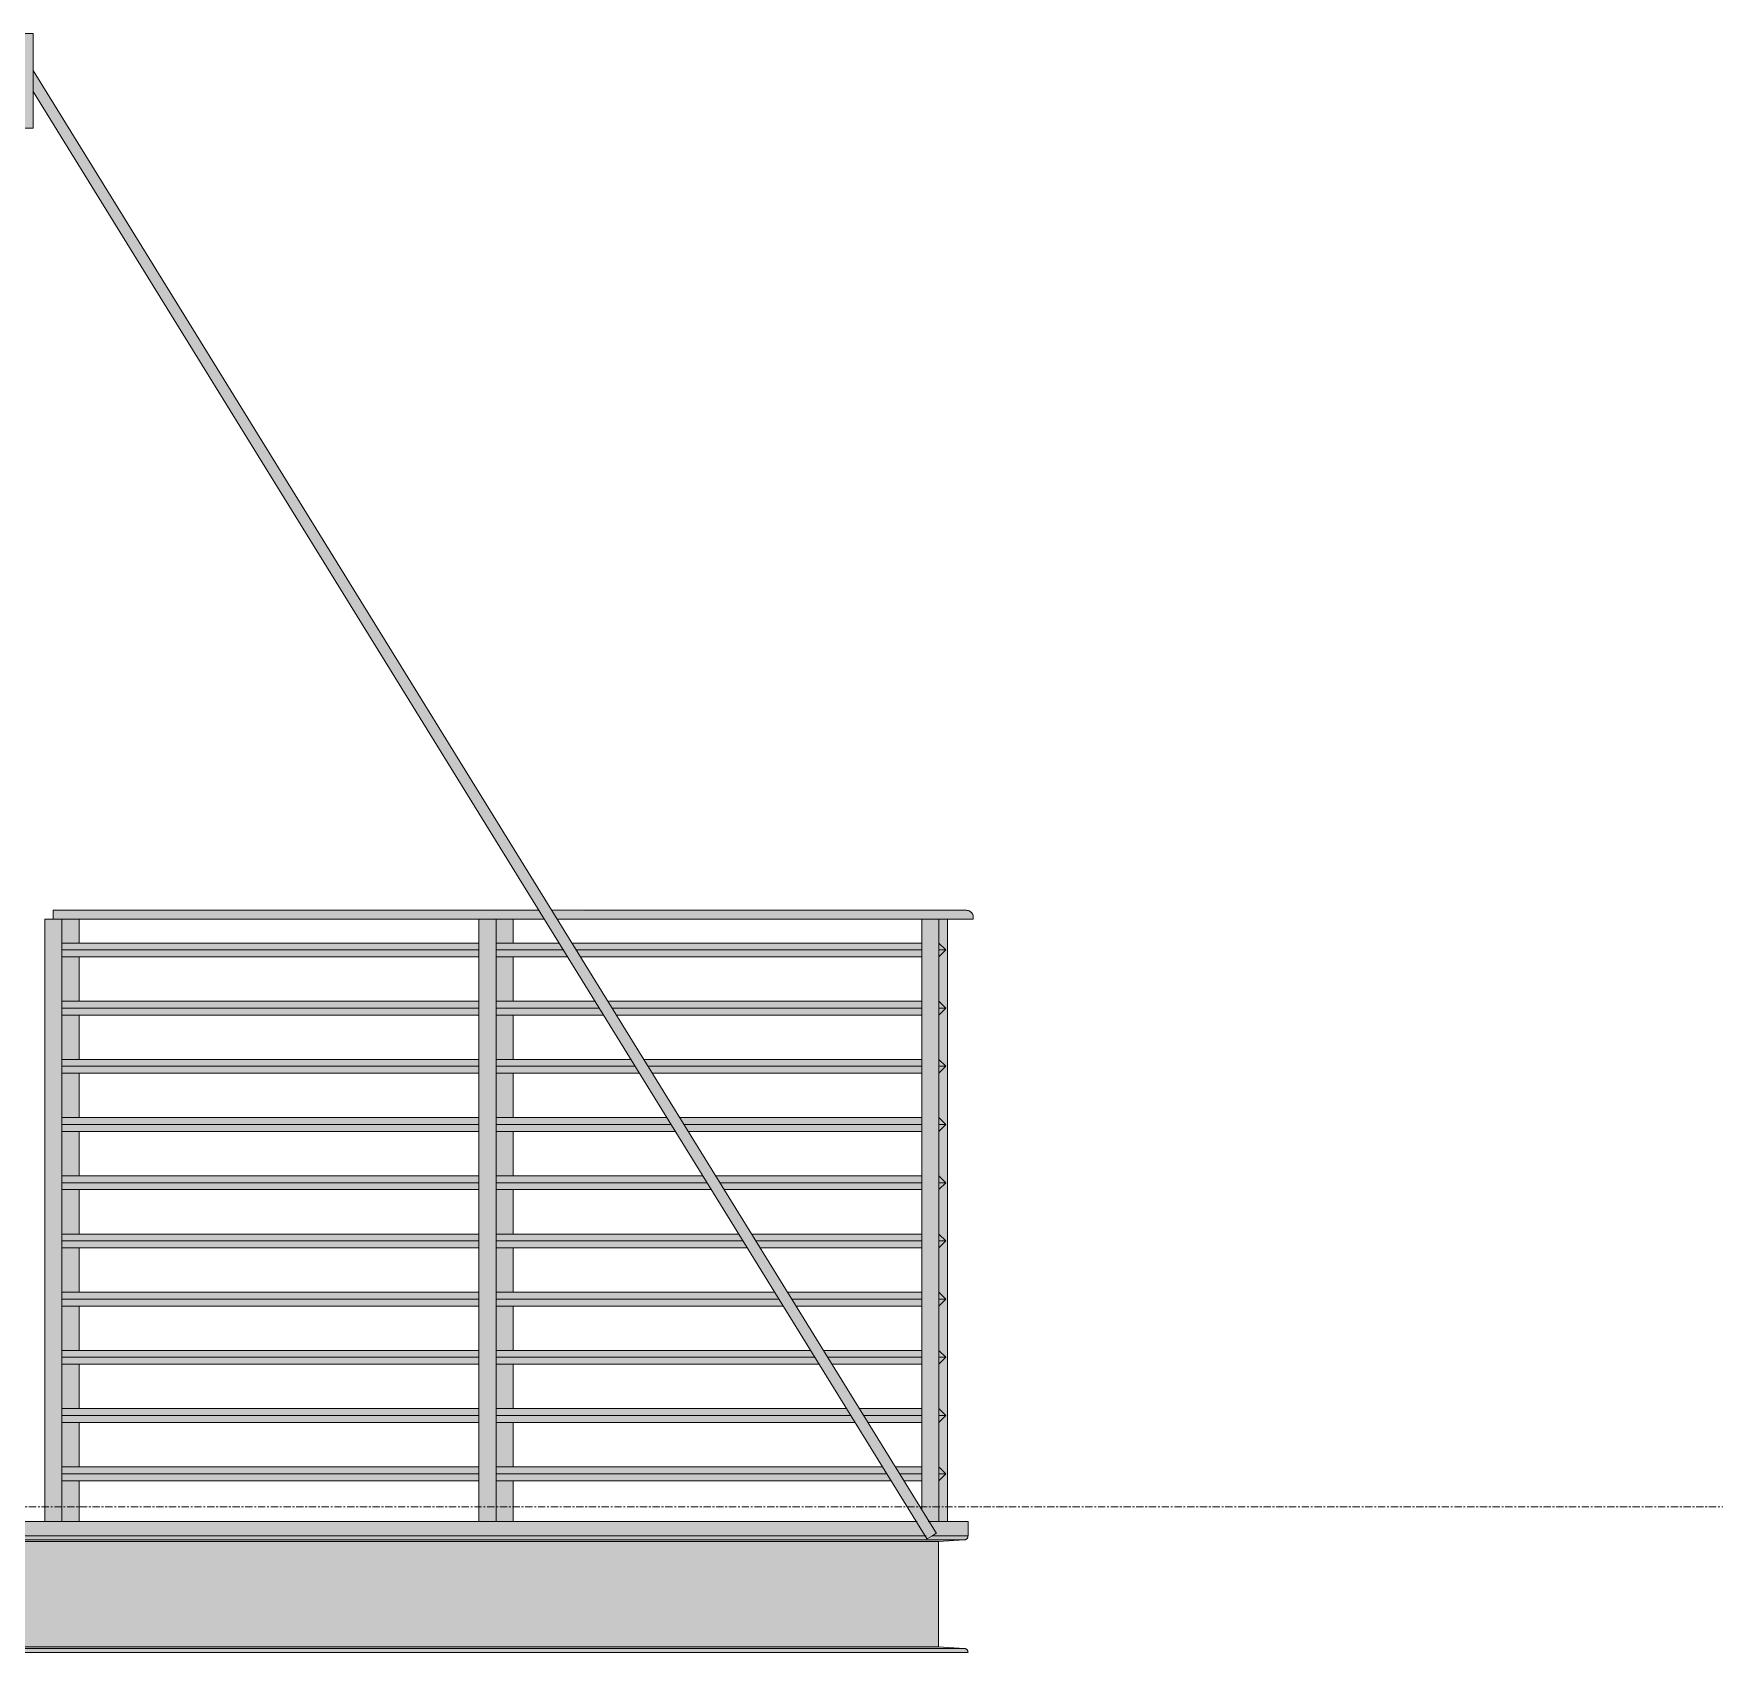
# Model space of a CAD drawing. Header units: inches. Extents: x -4168 to 4202, y -264 to 629.
# Drawn here: x 1174.8 to 1290.4, y 258 to 369.2 of the extents above; entities that cross this region are included whole.
import ezdxf

# ---------------------------------------------------------------- set-up
doc = ezdxf.new("R2010")
doc.units = ezdxf.units.IN
doc.header["$MEASUREMENT"] = 0
doc.linetypes.add('Grid Line 1_2_', pattern=[0.875, 0.5, -0.125, 0.125, -0.125])
for name, color, linetype, lineweight in [('A-FLOR-1', 192, 'Continuous', 5), ('A-FLOR-2', 192, 'Continuous', 9), ('A-FLOR-HRAL', 11, 'Continuous', 9), ('A-FLOR-LEVL-1', 51, 'Grid Line 1_2_', 9), ('A-WALL-3', 113, 'Continuous', 9), ('S-BEAM', 12, 'Continuous', 9)]:
    doc.layers.add(name, color=color, linetype=linetype, lineweight=lineweight)

# ---------------------------------------------------------------- blocks, each defined once
blk = doc.blocks.new('Railing - Baluster_01-2700443-BUILDING ELEVATION - SOUTH')
at = {"layer": 'A-FLOR-HRAL'}
h = blk.add_hatch(color=256, dxfattribs=at)
h.paths.add_polyline_path([(12151.4, 267), (12152.58, 267), (12152.58, 269.8), (12151.4, 269.8)], flags=0)
h.paths.add_polyline_path([(12151.4, 270.75), (12152.58, 270.75), (12152.58, 273.8), (12151.4, 273.8)], flags=0)
h.paths.add_polyline_path([(12152.58, 274.75), (12152.58, 277.8), (12151.4, 277.8), (12151.4, 274.75)], flags=0)
h.paths.add_polyline_path([(12151.4, 278.75), (12152.58, 278.75), (12152.58, 281.8), (12151.4, 281.8)], flags=0)
h.paths.add_polyline_path([(12151.4, 282.75), (12152.58, 282.75), (12152.58, 285.8), (12151.4, 285.8)], flags=0)
h.paths.add_polyline_path([(12152.58, 286.75), (12152.58, 289.8), (12151.4, 289.8), (12151.4, 286.75)], flags=0)
h.paths.add_polyline_path([(12151.4, 290.75), (12152.58, 290.75), (12152.58, 293.8), (12151.4, 293.8)], flags=0)
h.paths.add_polyline_path([(12151.4, 294.75), (12152.58, 294.75), (12152.58, 297.8), (12151.4, 297.8)], flags=0)
h.paths.add_polyline_path([(12151.4, 298.75), (12152.58, 298.75), (12152.58, 301.8), (12151.4, 301.8), (12151.4, 299.64)], flags=0)
h.paths.add_polyline_path([(12152.58, 302.75), (12152.58, 305.8), (12151.4, 305.8), (12151.4, 302.75), (12151.91, 302.75)], flags=0)
h.paths.add_polyline_path([(12152.58, 306.75), (12152.58, 308.4), (12151.4, 308.4), (12151.4, 306.75), (12151.91, 306.75)], flags=0)
for p, q in [((12152.58, 308.4), (12152.58, 306.75)), ((12152.58, 305.8), (12152.58, 302.75)), ((12152.58, 301.8), (12152.58, 298.75)), ((12152.58, 297.8), (12152.58, 294.75)), ((12152.58, 293.8), (12152.58, 290.75)), ((12152.58, 289.8), (12152.58, 286.75)), ((12152.58, 285.8), (12152.58, 282.75)), ((12152.58, 281.8), (12152.58, 278.75)), ((12152.58, 277.8), (12152.58, 274.75)), ((12152.58, 273.8), (12152.58, 270.75)), ((12152.58, 269.8), (12152.58, 267))]:
    blk.add_line(p, q, dxfattribs=at)
blk = doc.blocks.new('Railing - Baluster_01-V164-BUILDING ELEVATION - SOUTH')
at = {"layer": 'A-FLOR-HRAL'}
blk.add_hatch(color=256, dxfattribs=at).paths.add_polyline_path([(12182.43, 267), (12182.43, 308.4), (12181.84, 308.4), (12181.84, 306.75), (12182.31, 306.28), (12181.84, 305.8), (12181.84, 302.75), (12182.31, 302.28), (12181.84, 301.8), (12181.84, 298.75), (12182.31, 298.28), (12181.84, 297.8), (12181.84, 294.75), (12182.31, 294.28), (12181.84, 293.8), (12181.84, 290.75), (12182.31, 290.28), (12181.84, 289.8), (12181.84, 286.75), (12182.31, 286.28), (12181.84, 285.8), (12181.84, 282.75), (12182.31, 282.28), (12181.84, 281.8), (12181.84, 278.75), (12182.31, 278.28), (12181.84, 277.8), (12181.84, 274.75), (12182.31, 274.28), (12181.84, 273.8), (12181.84, 270.75), (12182.31, 270.28), (12181.84, 269.8), (12181.84, 267), (12182.31, 267)], flags=0)
blk.add_line((12182.43, 267), (12182.43, 308.4), dxfattribs=at)
blk = doc.blocks.new('Railing - Baluster_01-V165-BUILDING ELEVATION - SOUTH')
at = {"layer": 'A-FLOR-HRAL'}
blk.add_hatch(color=256, dxfattribs=at).paths.add_polyline_path([(12151.4, 267), (12151.4, 308.4), (12150.21, 308.4), (12150.21, 267)], flags=0)
for p, q in [((12150.21, 267), (12150.21, 308.4)), ((12151.4, 308.4), (12151.4, 267))]:
    blk.add_line(p, q, dxfattribs=at)
blk = doc.blocks.new('Railing - Baluster_01-V166-BUILDING ELEVATION - SOUTH')
at = {"layer": 'A-FLOR-HRAL'}
blk.add_hatch(color=256, dxfattribs=at).paths.add_polyline_path([(12181.67, 267), (12181.84, 267), (12181.84, 308.4), (12180.66, 308.4), (12180.66, 267.82), (12181.19, 267), (12181.66, 267)], flags=0)
for p, q in [((12180.66, 267.82), (12180.66, 308.4)), ((12181.84, 308.4), (12181.84, 267))]:
    blk.add_line(p, q, dxfattribs=at)
blk = doc.blocks.new('Railing - Baluster_01-V167-BUILDING ELEVATION - SOUTH')
at = {"layer": 'A-FLOR-HRAL'}
blk.add_hatch(color=256, dxfattribs=at).paths.add_polyline_path([(12121.54, 267), (12121.54, 308.4), (12120.36, 308.4), (12120.36, 267)], flags=0)
for p, q in [((12120.36, 267), (12120.36, 308.4)), ((12120.95, 308.4), (12120.36, 308.4)), ((12121.54, 308.4), (12121.54, 267))]:
    blk.add_line(p, q, dxfattribs=at)
blk = doc.blocks.new('Railing - Railing-3280913-BUILDING ELEVATION - SOUTH')
at = {"layer": 'A-FLOR-HRAL'}
h = blk.add_hatch(color=256, dxfattribs=at)
h.paths.add_polyline_path([(12181.84, 308.53), (12184.2, 308.53), (12184.14, 308.76), (12183.97, 308.94), (12183.73, 309), (12155.25, 308.96), (12155.51, 308.53), (12181.48, 308.53)], flags=0)
h.paths.add_polyline_path([(12151.91, 308.53), (12154.63, 308.53), (12154.34, 309), (12120.95, 308.98), (12120.95, 308.53), (12151.4, 308.53)], flags=0)
h = blk.add_hatch(color=256, dxfattribs=at)
h.paths.add_polyline_path([(12155.59, 308.4), (12184.2, 308.4), (12184.2, 308.53), (12155.51, 308.53)], flags=0)
h.paths.add_polyline_path([(12154.71, 308.4), (12154.63, 308.53), (12120.95, 308.53), (12120.95, 308.4), (12152.58, 308.4)], flags=0)
h = blk.add_hatch(color=256, dxfattribs=at)
h.paths.add_polyline_path([(12151.91, 306.28), (12156.02, 306.28), (12155.73, 306.75), (12151.4, 306.75), (12151.4, 306.28)], flags=0)
h.paths.add_polyline_path([(12182.31, 306.28), (12181.84, 306.75), (12181.84, 306.28)], flags=0)
h.paths.add_polyline_path([(12122.34, 306.28), (12150.21, 306.28), (12150.21, 306.75), (12121.54, 306.75), (12121.54, 306.28)], flags=0)
h.paths.add_polyline_path([(12180.66, 306.28), (12180.66, 306.75), (12156.61, 306.75), (12156.91, 306.28), (12161.77, 306.28)], flags=0)
h = blk.add_hatch(color=256, dxfattribs=at)
h.paths.add_polyline_path([(12121.54, 305.8), (12150.21, 305.8), (12150.21, 306.28), (12121.54, 306.28)], flags=0)
h.paths.add_polyline_path([(12181.84, 305.8), (12182.31, 306.28), (12181.84, 306.28)], flags=0)
h.paths.add_polyline_path([(12180.66, 305.8), (12180.66, 306.28), (12156.91, 306.28), (12157.2, 305.8), (12161.77, 305.8)], flags=0)
h.paths.add_polyline_path([(12151.4, 305.8), (12156.32, 305.8), (12156.02, 306.28), (12151.4, 306.28)], flags=0)
h = blk.add_hatch(color=256, dxfattribs=at)
h.paths.add_polyline_path([(12182.31, 302.28), (12181.84, 302.75), (12181.84, 302.28)], flags=0)
h.paths.add_polyline_path([(12122.34, 302.28), (12150.21, 302.28), (12150.21, 302.75), (12121.54, 302.75), (12121.54, 302.28)], flags=0)
h.paths.add_polyline_path([(12180.66, 302.28), (12180.66, 302.75), (12159.08, 302.75), (12159.38, 302.28), (12161.77, 302.28)], flags=0)
h.paths.add_polyline_path([(12151.4, 302.28), (12158.49, 302.28), (12158.2, 302.75), (12151.4, 302.75)], flags=0)
h = blk.add_hatch(color=256, dxfattribs=at)
h.paths.add_polyline_path([(12121.54, 301.8), (12150.21, 301.8), (12150.21, 302.28), (12121.54, 302.28)], flags=0)
h.paths.add_polyline_path([(12181.84, 301.8), (12182.31, 302.28), (12181.84, 302.28)], flags=0)
h.paths.add_polyline_path([(12161.77, 301.8), (12180.66, 301.8), (12180.66, 302.28), (12159.38, 302.28), (12159.67, 301.8)], flags=0)
h.paths.add_polyline_path([(12151.4, 301.8), (12158.79, 301.8), (12158.49, 302.28), (12151.4, 302.28)], flags=0)
h = blk.add_hatch(color=256, dxfattribs=at)
h.paths.add_polyline_path([(12151.4, 298.28), (12160.96, 298.28), (12160.67, 298.75), (12151.4, 298.75)], flags=0)
h.paths.add_polyline_path([(12182.31, 298.28), (12181.84, 298.75), (12181.84, 298.28)], flags=0)
h.paths.add_polyline_path([(12122.34, 298.28), (12150.21, 298.28), (12150.21, 298.75), (12121.54, 298.75), (12121.54, 298.28)], flags=0)
h.paths.add_polyline_path([(12180.66, 298.28), (12180.66, 298.75), (12161.55, 298.75), (12161.85, 298.28)], flags=0)
h = blk.add_hatch(color=256, dxfattribs=at)
h.paths.add_polyline_path([(12121.54, 297.8), (12150.21, 297.8), (12150.21, 298.28), (12121.54, 298.28)], flags=0)
h.paths.add_polyline_path([(12181.84, 297.8), (12182.31, 298.28), (12181.84, 298.28)], flags=0)
h.paths.add_polyline_path([(12180.66, 297.8), (12180.66, 298.28), (12161.85, 298.28), (12162.14, 297.8)], flags=0)
h.paths.add_polyline_path([(12151.4, 297.8), (12161.26, 297.8), (12160.96, 298.28), (12151.4, 298.28)], flags=0)
h = blk.add_hatch(color=256, dxfattribs=at)
h.paths.add_polyline_path([(12181.84, 294.28), (12182.31, 294.28), (12181.84, 294.75)], flags=0)
h.paths.add_polyline_path([(12122.34, 294.28), (12150.21, 294.28), (12150.21, 294.75), (12121.54, 294.75), (12121.54, 294.28)], flags=0)
h.paths.add_polyline_path([(12180.66, 294.28), (12180.66, 294.75), (12164.02, 294.75), (12164.32, 294.28)], flags=0)
h.paths.add_polyline_path([(12151.4, 294.28), (12163.44, 294.28), (12163.14, 294.75), (12151.4, 294.75)], flags=0)
h = blk.add_hatch(color=256, dxfattribs=at)
h.paths.add_polyline_path([(12121.54, 293.8), (12150.21, 293.8), (12150.21, 294.28), (12121.54, 294.28)], flags=0)
h.paths.add_polyline_path([(12181.84, 293.8), (12182.31, 294.28), (12181.84, 294.28)], flags=0)
h.paths.add_polyline_path([(12180.66, 293.8), (12180.66, 294.28), (12164.32, 294.28), (12164.61, 293.8)], flags=0)
h.paths.add_polyline_path([(12152.58, 293.8), (12163.73, 293.8), (12163.44, 294.28), (12151.4, 294.28), (12151.4, 293.8)], flags=0)
h = blk.add_hatch(color=256, dxfattribs=at)
h.paths.add_polyline_path([(12121.54, 290.28), (12150.21, 290.28), (12150.21, 290.75), (12121.54, 290.75)], flags=0)
h.paths.add_polyline_path([(12182.31, 290.28), (12181.84, 290.75), (12181.84, 290.28)], flags=0)
h.paths.add_polyline_path([(12166.79, 290.28), (12180.66, 290.28), (12180.66, 290.75), (12166.49, 290.75)], flags=0)
h.paths.add_polyline_path([(12151.4, 290.28), (12165.91, 290.28), (12165.61, 290.75), (12151.4, 290.75)], flags=0)
h = blk.add_hatch(color=256, dxfattribs=at)
h.paths.add_polyline_path([(12181.84, 289.8), (12182.31, 290.28), (12181.84, 290.28)], flags=0)
h.paths.add_polyline_path([(12122.72, 289.8), (12150.21, 289.8), (12150.21, 290.28), (12121.54, 290.28), (12121.54, 289.8), (12122.34, 289.8)], flags=0)
h.paths.add_polyline_path([(12180.66, 289.8), (12180.66, 290.28), (12166.79, 290.28), (12167.08, 289.8)], flags=0)
h.paths.add_polyline_path([(12152.58, 289.8), (12166.2, 289.8), (12165.91, 290.28), (12151.4, 290.28), (12151.4, 289.8)], flags=0)
h = blk.add_hatch(color=256, dxfattribs=at)
h.paths.add_polyline_path([(12121.54, 286.28), (12150.21, 286.28), (12150.21, 286.75), (12121.54, 286.75)], flags=0)
h.paths.add_polyline_path([(12182.31, 286.28), (12181.84, 286.75), (12181.84, 286.28)], flags=0)
h.paths.add_polyline_path([(12180.66, 286.28), (12180.66, 286.75), (12168.97, 286.75), (12169.26, 286.28)], flags=0)
h.paths.add_polyline_path([(12151.4, 286.28), (12168.38, 286.28), (12168.08, 286.75), (12151.4, 286.75)], flags=0)
h = blk.add_hatch(color=256, dxfattribs=at)
h.paths.add_polyline_path([(12151.4, 285.8), (12168.67, 285.8), (12168.38, 286.28), (12151.4, 286.28)], flags=0)
h.paths.add_polyline_path([(12150.21, 285.8), (12150.21, 286.28), (12121.54, 286.28), (12121.54, 285.8), (12122.72, 285.8)], flags=0)
h.paths.add_polyline_path([(12181.84, 285.8), (12182.31, 286.28), (12181.84, 286.28)], flags=0)
h.paths.add_polyline_path([(12180.66, 285.8), (12180.66, 286.28), (12169.26, 286.28), (12169.55, 285.8)], flags=0)
h = blk.add_hatch(color=256, dxfattribs=at)
h.paths.add_polyline_path([(12121.54, 282.28), (12150.21, 282.28), (12150.21, 282.75), (12121.54, 282.75)], flags=0)
h.paths.add_polyline_path([(12182.31, 282.28), (12181.84, 282.75), (12181.84, 282.28)], flags=0)
h.paths.add_polyline_path([(12180.66, 282.28), (12180.66, 282.75), (12171.44, 282.75), (12171.73, 282.28)], flags=0)
h.paths.add_polyline_path([(12151.4, 282.28), (12170.85, 282.28), (12170.55, 282.75), (12151.4, 282.75)], flags=0)
h = blk.add_hatch(color=256, dxfattribs=at)
h.paths.add_polyline_path([(12151.4, 281.8), (12171.14, 281.8), (12170.85, 282.28), (12151.4, 282.28)], flags=0)
h.paths.add_polyline_path([(12150.21, 281.8), (12150.21, 282.28), (12121.54, 282.28), (12121.54, 281.8), (12122.72, 281.8)], flags=0)
h.paths.add_polyline_path([(12181.84, 281.8), (12182.31, 282.28), (12181.84, 282.28)], flags=0)
h.paths.add_polyline_path([(12180.66, 281.8), (12180.66, 282.28), (12171.73, 282.28), (12172.02, 281.8)], flags=0)
h = blk.add_hatch(color=256, dxfattribs=at)
h.paths.add_polyline_path([(12182.31, 278.28), (12181.84, 278.75), (12181.84, 278.28)], flags=0)
h.paths.add_polyline_path([(12150.21, 278.28), (12150.21, 278.75), (12121.54, 278.75), (12121.54, 278.28), (12122.72, 278.28)], flags=0)
h.paths.add_polyline_path([(12174.2, 278.28), (12180.66, 278.28), (12180.66, 278.75), (12173.91, 278.75)], flags=0)
h.paths.add_polyline_path([(12151.4, 278.28), (12173.32, 278.28), (12173.02, 278.75), (12151.4, 278.75)], flags=0)
h = blk.add_hatch(color=256, dxfattribs=at)
h.paths.add_polyline_path([(12151.4, 277.8), (12173.61, 277.8), (12173.32, 278.28), (12151.4, 278.28)], flags=0)
h.paths.add_polyline_path([(12181.84, 277.8), (12182.31, 278.28), (12181.84, 278.28)], flags=0)
h.paths.add_polyline_path([(12150.21, 277.8), (12150.21, 278.28), (12121.54, 278.28), (12121.54, 277.8), (12122.72, 277.8)], flags=0)
h.paths.add_polyline_path([(12180.66, 277.8), (12180.66, 278.28), (12174.2, 278.28), (12174.49, 277.8)], flags=0)
h = blk.add_hatch(color=256, dxfattribs=at)
h.paths.add_polyline_path([(12161.77, 274.28), (12175.79, 274.28), (12175.5, 274.75), (12151.4, 274.75), (12151.4, 274.28), (12152.58, 274.28)], flags=0)
h.paths.add_polyline_path([(12182.31, 274.28), (12181.84, 274.75), (12181.84, 274.28)], flags=0)
h.paths.add_polyline_path([(12150.21, 274.28), (12150.21, 274.75), (12121.54, 274.75), (12121.54, 274.28), (12122.72, 274.28)], flags=0)
h.paths.add_polyline_path([(12180.66, 274.28), (12180.66, 274.75), (12176.38, 274.75), (12176.67, 274.28)], flags=0)
h = blk.add_hatch(color=256, dxfattribs=at)
h.paths.add_polyline_path([(12161.77, 273.8), (12176.08, 273.8), (12175.79, 274.28), (12151.4, 274.28), (12151.4, 273.8), (12152.58, 273.8)], flags=0)
h.paths.add_polyline_path([(12150.21, 273.8), (12150.21, 274.28), (12121.54, 274.28), (12121.54, 273.8), (12122.72, 273.8)], flags=0)
h.paths.add_polyline_path([(12181.84, 273.8), (12182.31, 274.28), (12181.84, 274.28)], flags=0)
h.paths.add_polyline_path([(12180.66, 273.8), (12180.66, 274.28), (12176.67, 274.28), (12176.96, 273.8)], flags=0)
h = blk.add_hatch(color=256, dxfattribs=at)
h.paths.add_polyline_path([(12161.77, 270.28), (12178.26, 270.28), (12177.97, 270.75), (12151.4, 270.75), (12151.4, 270.28), (12152.58, 270.28)], flags=0)
h.paths.add_polyline_path([(12182.31, 270.28), (12181.84, 270.75), (12181.84, 270.28)], flags=0)
h.paths.add_polyline_path([(12150.21, 270.28), (12150.21, 270.75), (12121.54, 270.75), (12121.54, 270.28), (12122.72, 270.28)], flags=0)
h.paths.add_polyline_path([(12180.66, 270.28), (12180.66, 270.75), (12178.85, 270.75), (12179.14, 270.28)], flags=0)
h = blk.add_hatch(color=256, dxfattribs=at)
h.paths.add_polyline_path([(12161.77, 269.8), (12178.55, 269.8), (12178.26, 270.28), (12151.4, 270.28), (12151.4, 269.8), (12152.58, 269.8)], flags=0)
h.paths.add_polyline_path([(12150.21, 269.8), (12150.21, 270.28), (12121.54, 270.28), (12121.54, 269.8), (12122.72, 269.8)], flags=0)
h.paths.add_polyline_path([(12181.84, 269.8), (12182.31, 270.28), (12181.84, 270.28)], flags=0)
h.paths.add_polyline_path([(12180.66, 269.8), (12180.66, 270.28), (12179.14, 270.28), (12179.43, 269.8)], flags=0)
for p, q in [((12154.36, 309), (12120.95, 309)), ((12120.95, 308.53), (12120.95, 309)), ((12120.95, 308.4), (12120.95, 308.53)), ((12183.73, 309), (12155.21, 309)), ((12184.2, 308.4), (12184.2, 308.53)), ((12154.72, 308.4), (12120.95, 308.4)), ((12184.2, 308.4), (12155.58, 308.4)), ((12121.54, 306.75), (12150.21, 306.75)), ((12150.21, 306.28), (12121.54, 306.28)), ((12151.4, 306.75), (12155.73, 306.75)), ((12156.02, 306.28), (12151.4, 306.28)), ((12156.61, 306.75), (12180.66, 306.75)), ((12180.66, 306.28), (12156.9, 306.28)), ((12182.31, 306.28), (12181.84, 306.75)), ((12181.84, 305.8), (12182.31, 306.28)), ((12182.31, 306.28), (12181.84, 306.28)), ((12150.21, 305.8), (12121.54, 305.8)), ((12156.32, 305.8), (12151.4, 305.8)), ((12180.66, 305.8), (12157.19, 305.8)), ((12121.54, 302.75), (12150.21, 302.75)), ((12151.4, 302.75), (12158.2, 302.75)), ((12159.08, 302.75), (12180.66, 302.75)), ((12182.31, 302.28), (12181.84, 302.75)), ((12150.21, 302.28), (12121.54, 302.28)), ((12150.21, 301.8), (12121.54, 301.8)), ((12158.49, 302.28), (12151.4, 302.28)), ((12158.79, 301.8), (12151.4, 301.8)), ((12180.66, 302.28), (12159.37, 302.28)), ((12180.66, 301.8), (12159.66, 301.8)), ((12181.84, 301.8), (12182.31, 302.28)), ((12182.31, 302.28), (12181.84, 302.28)), ((12121.54, 298.75), (12150.21, 298.75)), ((12150.21, 298.28), (12121.54, 298.28)), ((12151.4, 298.75), (12160.67, 298.75)), ((12160.96, 298.28), (12151.4, 298.28)), ((12161.55, 298.75), (12180.66, 298.75)), ((12180.66, 298.28), (12161.84, 298.28)), ((12182.31, 298.28), (12181.84, 298.75)), ((12181.84, 297.8), (12182.31, 298.28)), ((12182.31, 298.28), (12181.84, 298.28)), ((12150.21, 297.8), (12121.54, 297.8)), ((12161.26, 297.8), (12151.4, 297.8)), ((12180.66, 297.8), (12162.13, 297.8)), ((12121.54, 294.75), (12150.21, 294.75)), ((12151.4, 294.75), (12163.14, 294.75)), ((12164.02, 294.75), (12180.66, 294.75)), ((12182.31, 294.28), (12181.84, 294.75)), ((12150.21, 294.28), (12121.54, 294.28)), ((12150.21, 293.8), (12121.54, 293.8)), ((12163.44, 294.28), (12151.4, 294.28)), ((12163.73, 293.8), (12151.4, 293.8)), ((12180.66, 294.28), (12164.31, 294.28)), ((12180.66, 293.8), (12164.6, 293.8)), ((12181.84, 293.8), (12182.31, 294.28)), ((12182.31, 294.28), (12181.84, 294.28)), ((12121.54, 290.75), (12150.21, 290.75)), ((12150.21, 290.28), (12121.54, 290.28)), ((12151.4, 290.75), (12165.61, 290.75)), ((12165.91, 290.28), (12151.4, 290.28)), ((12166.49, 290.75), (12180.66, 290.75)), ((12180.66, 290.28), (12166.78, 290.28)), ((12182.31, 290.28), (12181.84, 290.75)), ((12181.84, 289.8), (12182.31, 290.28)), ((12182.31, 290.28), (12181.84, 290.28)), ((12150.21, 289.8), (12121.54, 289.8)), ((12166.2, 289.8), (12151.4, 289.8)), ((12180.66, 289.8), (12167.08, 289.8)), ((12121.54, 286.75), (12150.21, 286.75)), ((12151.4, 286.75), (12168.08, 286.75)), ((12168.96, 286.75), (12180.66, 286.75)), ((12182.31, 286.28), (12181.84, 286.75)), ((12150.21, 286.28), (12121.54, 286.28)), ((12150.21, 285.8), (12121.54, 285.8)), ((12168.38, 286.28), (12151.4, 286.28)), ((12168.67, 285.8), (12151.4, 285.8)), ((12180.66, 286.28), (12169.25, 286.28)), ((12180.66, 285.8), (12169.55, 285.8)), ((12181.84, 285.8), (12182.31, 286.28)), ((12182.31, 286.28), (12181.84, 286.28)), ((12121.54, 282.75), (12150.21, 282.75)), ((12150.21, 282.28), (12121.54, 282.28)), ((12151.4, 282.75), (12170.55, 282.75)), ((12170.85, 282.28), (12151.4, 282.28)), ((12171.43, 282.75), (12180.66, 282.75)), ((12180.66, 282.28), (12171.73, 282.28)), ((12182.31, 282.28), (12181.84, 282.75)), ((12181.84, 281.8), (12182.31, 282.28)), ((12182.31, 282.28), (12181.84, 282.28)), ((12150.21, 281.8), (12121.54, 281.8)), ((12171.14, 281.8), (12151.4, 281.8)), ((12180.66, 281.8), (12172.02, 281.8)), ((12121.54, 278.75), (12150.21, 278.75)), ((12151.4, 278.75), (12173.02, 278.75)), ((12173.9, 278.75), (12180.66, 278.75)), ((12182.31, 278.28), (12181.84, 278.75)), ((12150.21, 278.28), (12121.54, 278.28)), ((12150.21, 277.8), (12121.54, 277.8)), ((12173.32, 278.28), (12151.4, 278.28)), ((12173.61, 277.8), (12151.4, 277.8)), ((12180.66, 278.28), (12174.2, 278.28)), ((12180.66, 277.8), (12174.49, 277.8)), ((12181.84, 277.8), (12182.31, 278.28)), ((12182.31, 278.28), (12181.84, 278.28)), ((12121.54, 274.75), (12150.21, 274.75)), ((12150.21, 274.28), (12121.54, 274.28)), ((12151.4, 274.75), (12175.5, 274.75)), ((12175.79, 274.28), (12151.4, 274.28)), ((12176.38, 274.75), (12180.66, 274.75)), ((12180.66, 274.28), (12176.67, 274.28)), ((12182.31, 274.28), (12181.84, 274.75)), ((12181.84, 273.8), (12182.31, 274.28)), ((12182.31, 274.28), (12181.84, 274.28)), ((12150.21, 273.8), (12121.54, 273.8)), ((12176.08, 273.8), (12151.4, 273.8)), ((12180.66, 273.8), (12176.96, 273.8)), ((12121.54, 270.75), (12150.21, 270.75)), ((12151.4, 270.75), (12177.97, 270.75)), ((12178.85, 270.75), (12180.66, 270.75)), ((12182.31, 270.28), (12181.84, 270.75)), ((12150.21, 270.28), (12121.54, 270.28)), ((12150.21, 269.8), (12121.54, 269.8)), ((12178.26, 270.28), (12151.4, 270.28)), ((12178.55, 269.8), (12151.4, 269.8)), ((12180.66, 270.28), (12179.14, 270.28)), ((12180.66, 269.8), (12179.43, 269.8)), ((12181.84, 269.8), (12182.31, 270.28)), ((12182.31, 270.28), (12181.84, 270.28))]:
    blk.add_line(p, q, dxfattribs=at)
blk.add_open_spline([(12184.2, 308.53), (12184.2, 308.57), (12184.19, 308.63), (12184.17, 308.71), (12184.14, 308.76), (12184.11, 308.81), (12184.08, 308.84), (12184.06, 308.87), (12184.02, 308.9), (12183.97, 308.93), (12183.94, 308.95), (12183.9, 308.97), (12183.83, 308.99), (12183.77, 309), (12183.73, 309)], degree=3, knots=[0, 0, 0, 0, 0.166667, 0.25, 0.333333, 0.416667, 0.458333, 0.5, 0.583333, 0.666667, 0.708333, 0.75, 0.833333, 1, 1, 1, 1], dxfattribs=at)
for name, p in [('Railing - Baluster_01-V167-BUILDING ELEVATION - SOUTH', (0, 0)), ('Railing - Baluster_01-2700443-BUILDING ELEVATION - SOUTH', (-29.85, 0)), ('Railing - Baluster_01-V165-BUILDING ELEVATION - SOUTH', (0, 0)), ('Railing - Baluster_01-2700443-BUILDING ELEVATION - SOUTH', (0, 0)), ('Railing - Baluster_01-V166-BUILDING ELEVATION - SOUTH', (0, 0)), ('Railing - Baluster_01-V164-BUILDING ELEVATION - SOUTH', (0, 0))]:
    blk.add_blockref(name, p)
blk = doc.blocks.new('Walls 26 - Walls 1-3280858-BUILDING ELEVATION - SOUTH')
at = {"layer": 'S-BEAM'}
for points in [[(12119.58, 366), (12119.58, 366), (12119.58, 369.25), (12118.09, 369.25), (12118.09, 366), (12119.58, 366)], [(12181.35, 265.99), (12181.63, 266.16), (12181.15, 267), (12181.16, 267), (12119.58, 366.68), (12119.58, 365.99), (12179.04, 269.73)], [(12118.54, 362.75), (12119.58, 362.75), (12119.58, 366), (12118.09, 366), (12118.09, 362.75), (12118.46, 362.75)], [(12181.04, 265.79), (12181.35, 265.99), (12119.58, 365.99), (12119.58, 365.28), (12180.3, 267), (12180.34, 267), (12181.04, 265.8)]]:
    blk.add_hatch(color=256, dxfattribs=at).paths.add_polyline_path(points, flags=0)
for p, q in [((12119.58, 369.25), (12118.09, 369.25)), ((12119.58, 369.25), (12119.58, 366)), ((12181.67, 266.18), (12119.58, 366.71)), ((12119.58, 366), (12119.58, 362.75)), ((12119.58, 365.28), (12181.03, 265.79)), ((12118.09, 362.75), (12119.58, 362.75)), ((12181.35, 265.99), (12181.04, 265.8)), ((12181.63, 266.16), (12181.35, 265.99))]:
    blk.add_line(p, q, dxfattribs=at)
blk = doc.blocks.new('Walls 31 - Walls 3-3280882-BUILDING ELEVATION - SOUTH')
at = {"layer": 'A-WALL-3'}
for points in [[(12119.23, 265.73), (12183.7, 265.76), (12183.8, 265.86), (12183.84, 266), (12181.31, 265.96), (12181.04, 265.81), (12180.96, 266), (12118.09, 266), (12118.09, 265.73), (12118.96, 265.73)], [(12181.19, 265.61), (12181.8, 265.61), (12183.57, 265.73), (12118.09, 265.73), (12118.09, 265.61), (12181.12, 265.61)], [(12118.09, 258.39), (12181.8, 258.39), (12181.8, 265.61), (12118.09, 265.61), (12118.09, 259.11)], [(12161.77, 258.27), (12183.57, 258.27), (12181.31, 258.39), (12118.09, 258.39), (12118.09, 258.27), (12122.34, 258.27)], [(12181.31, 258), (12183.84, 258), (12183.8, 258.14), (12183.7, 258.24), (12183.57, 258.27), (12118.09, 258.24), (12118.09, 258), (12161.77, 258)]]:
    blk.add_hatch(color=256, dxfattribs=at).paths.add_polyline_path(points, flags=0)
for p, q in [((12180.96, 266), (12118.09, 266)), ((12183.84, 266), (12181.37, 266)), ((12118.09, 265.73), (12183.57, 265.73)), ((12183.57, 265.73), (12118.09, 265.73)), ((12181.8, 265.61), (12118.09, 265.61)), ((12183.57, 265.73), (12181.8, 265.61)), ((12181.8, 265.61), (12181.8, 258.39)), ((12181.8, 258.39), (12118.09, 258.39)), ((12183.57, 258.27), (12118.09, 258.27)), ((12183.57, 258.27), (12118.09, 258.27)), ((12183.84, 258), (12118.09, 258)), ((12181.8, 258.39), (12183.57, 258.27))]:
    blk.add_line(p, q, dxfattribs=at)
for points, knots in [([(12183.84, 266), (12183.84, 265.98), (12183.83, 265.94), (12183.82, 265.9), (12183.8, 265.86), (12183.79, 265.84), (12183.77, 265.82), (12183.76, 265.8), (12183.74, 265.79), (12183.72, 265.77), (12183.7, 265.76), (12183.67, 265.75), (12183.63, 265.73), (12183.59, 265.73), (12183.57, 265.73)], [-1, -1, -1, -1, -0.833333, -0.75, -0.666667, -0.583333, -0.541667, -0.5, -0.416667, -0.375, -0.333333, -0.25, -0.166667, 0, 0, 0, 0]), ([(12183.57, 258.27), (12183.59, 258.27), (12183.63, 258.27), (12183.67, 258.25), (12183.7, 258.24), (12183.72, 258.23), (12183.74, 258.21), (12183.76, 258.2), (12183.77, 258.18), (12183.79, 258.16), (12183.8, 258.14), (12183.82, 258.1), (12183.83, 258.06), (12183.84, 258.02), (12183.84, 258)], [-1, -1, -1, -1, -0.833333, -0.75, -0.666667, -0.625, -0.583333, -0.5, -0.458333, -0.416667, -0.333333, -0.25, -0.166667, 0, 0, 0, 0])]:
    blk.add_open_spline(points, degree=3, knots=knots, dxfattribs=at)

msp = doc.modelspace()

# ---------------------------------------------------------------- hatches: boundary and pattern name
at = {"layer": 'A-FLOR-1'}
h = msp.add_hatch(color=256, dxfattribs=at)
h.paths.add_polyline_path([(1173.2944, 266), (1236.1411, 266.0364), (1235.5018, 267), (1173.2944, 267)], flags=0)
h.paths.add_polyline_path([(1236.578, 266), (1239.0444, 266), (1239.0444, 267), (1236.3288, 266.9678), (1236.8307, 266.1561), (1236.6369, 266.0364)], flags=0)

# ---------------------------------------------------------------- linework, layer by layer
at = {"layer": 'A-FLOR-2'}
for p, q in [((1173.2944, 267), (1235.546, 267)), ((1236.3094, 267), (1239.0444, 267)), ((1239.0444, 266), (1239.0444, 267)), ((1236.1636, 266), (1173.2944, 266)), ((1239.0444, 266), (1236.578, 266))]:
    msp.add_line(p, q, dxfattribs=at)
at = {"layer": 'A-FLOR-LEVL-1'}
msp.add_line((-1284.2667, 268), (1431.264, 268), dxfattribs=at)

# ---------------------------------------------------------------- block references
at = {"layer": 'A-FLOR-HRAL'}
msp.add_blockref('Railing - Railing-3280913-BUILDING ELEVATION - SOUTH', (-10944.795, 0), dxfattribs=at)
at = {"layer": 'A-WALL-3'}
msp.add_blockref('Walls 31 - Walls 3-3280882-BUILDING ELEVATION - SOUTH', (-10944.795, 0), dxfattribs=at)
at = {"layer": 'S-BEAM'}
msp.add_blockref('Walls 26 - Walls 1-3280858-BUILDING ELEVATION - SOUTH', (-10944.795, 0), dxfattribs=at)

doc.saveas('drawing.dxf')
